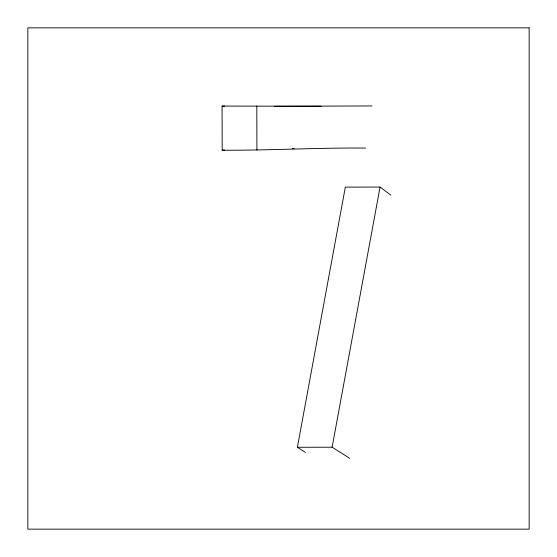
<?xml version="1.0" encoding="UTF-8"?>
<svg xmlns="http://www.w3.org/2000/svg" width="557" height="557" viewBox="0 0 557 557"><rect width="100%" height="100%" fill="white"/><g stroke="black" fill="none" stroke-linecap="round" stroke-linejoin="round"><path stroke-width="0.84" d="M305.48 452.409L297.389 447.285L345.326 187.145L380.055 187.048L390.875 195.096M349.768 458.369L332.125 447.194L380.055 187.048M321.25 106.227L222.083 106.095L222.187 150.209L224.729 150.118M222.187 150.209C269.999 150.474 317.762 147.626 365.58 148.078M292.432 148.475L294.159 148.44M371.965 105.948L274.497 106.296M297.389 447.285L332.125 447.194M222.083 106.095L224.659 106.109M256.812 105.997L256.916 150.112M529.15 27.85L27.85 27.85L27.85 529.15L529.15 529.15L529.15 27.85"/></g></svg>
